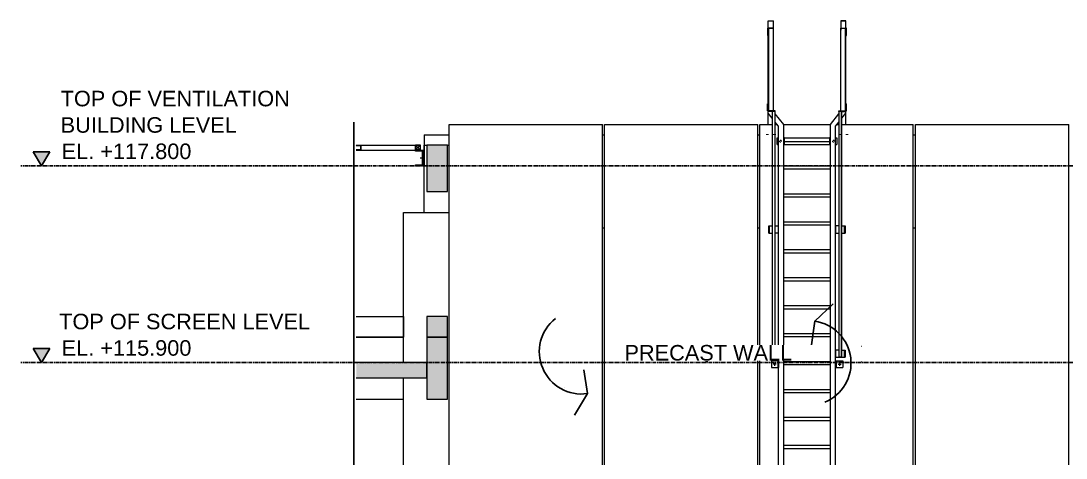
# Model space of a CAD drawing. Header units: millimetres. Extents: x -153298 to 620751, y -313239 to 250031.
# Drawn here: x 100044 to 110132, y 31551 to 35776 of the extents above; entities that cross this region are included whole.
import ezdxf

# ---------------------------------------------------------------- set-up
doc = ezdxf.new("R2010")
doc.units = ezdxf.units.MM
for name, pattern in [('CENTER', [2, 1.25, -0.25, 0.25, -0.25]), ('XKITLINE00', [0]), ('XKITLINE02', [4, 2, -2])]:
    doc.linetypes.add(name, pattern=pattern)
for name, color, linetype in [('000 - EXISTING_BUILDING_MAIN_COLOR_1', 1, 'Continuous'), ('000 - EXISTING_CONCRETE_MAIN_COLOR_1', 1, 'Continuous'), ('S-DIM', 7, 'Continuous')]:
    doc.layers.add(name, color=color, linetype=linetype)
for name, color, linetype, lineweight in [('Bolt', 1, 'Continuous', 0), ('Part', 2, 'Continuous', 0), ('Z-230_A_LEVEL', 3, 'Continuous', 9)]:
    doc.layers.add(name, color=color, linetype=linetype, lineweight=lineweight)
doc.styles.add('Arial_2', font='arial.ttf', dxfattribs={"height": 3})
doc.styles.add('ROMANS', font='arial.ttf', dxfattribs={"width": 0.85})

# ---------------------------------------------------------------- blocks, each defined once
blk = doc.blocks.new('*A10099')
at = {"layer": 'Part'}
blk.add_hatch(color=256, dxfattribs=at).paths.add_polyline_path([(767.718, 51.789), (767.718, 53.389), (769.318, 53.389), (769.318, 51.789)], flags=17)
blk = doc.blocks.new('*A101100')
at = {"layer": 'Part'}
blk.add_hatch(color=256, dxfattribs=at).paths.add_polyline_path([(767.718, 48.629), (762.273, 48.629), (762.273, 49.829), (767.718, 49.829)], flags=17)
blk = doc.blocks.new('*A102101')
at = {"layer": 'Part'}
blk.add_hatch(color=256, dxfattribs=at).paths.add_polyline_path([(767.718, 46.989), (767.718, 51.789), (769.318, 51.789), (769.318, 46.989)], flags=17)
blk = doc.blocks.new('*A104103')
at = {"layer": 'Part'}
blk.add_hatch(color=256, dxfattribs=at).paths.add_polyline_path([(767.718, 63.029), (767.718, 66.629), (769.318, 66.629), (769.318, 63.029)], flags=17)
blk = doc.blocks.new('*A238237')
at = {"layer": '000 - EXISTING_BUILDING_MAIN_COLOR_1', "linetype": 'XKITLINE00', "lineweight": 0}
for p, q in [((794.17636, 50.66874), (794.135347, 50.627727)), ((794.17636, 50.507605), (794.135347, 50.466592)), ((794.17636, 50.34647), (794.135347, 50.305457)), ((799.98118, 50.788862), (799.98118, 50.788862)), ((800.022202, 50.668713), (799.98118, 50.62769)), ((800.022202, 50.50754), (799.98118, 50.466518)), ((800.022202, 50.346368), (799.98118, 50.305345))]:
    blk.add_line(p, q, dxfattribs=at)
blk = doc.blocks.new('*A245244')
at = {"layer": '000 - EXISTING_BUILDING_MAIN_COLOR_1', "linetype": 'XKITLINE00', "lineweight": 0}
for p, q in [((794.038806, 75.668862), (794.038806, 75.668862)), ((794.038806, 75.668862), (794.038806, 75.668862)), ((794.078806, 75.551708), (794.038806, 75.511708)), ((794.078806, 75.394553), (794.038806, 75.354553)), ((794.078806, 75.237399), (794.038806, 75.197399)), ((800.079112, 75.668862), (800.079112, 75.668862)), ((800.079112, 75.668862), (800.079112, 75.668862)), ((800.119112, 75.551708), (800.079112, 75.511708)), ((800.119112, 75.394553), (800.079112, 75.354553)), ((800.119112, 75.237399), (800.079112, 75.197399))]:
    blk.add_line(p, q, dxfattribs=at)
blk = doc.blocks.new('*A246245')
at = {"layer": 'Part', "linetype": 'XKITLINE00', "lineweight": 0}
for p in [(762.293467, 66.628862), (762.273467, 66.608862)]:
    blk.add_line(p, (762.273467, 66.608862), dxfattribs=at)
blk = doc.blocks.new('*A247246')
at = {"layer": 'Part', "linetype": 'XKITLINE00', "lineweight": 0}
for p, q in [((766.858235, 66.608779), (766.838152, 66.628862)), ((767.238152, 66.228862), (767.218152, 66.248862))]:
    blk.add_line(p, q, dxfattribs=at)
blk = doc.blocks.new('*A248247')
at = {"layer": '000 - EXISTING_BUILDING_MAIN_COLOR_1', "linetype": 'XKITLINE00', "lineweight": 0}
for p, q in [((794.17636, 60.26874), (794.135347, 60.227727)), ((794.17636, 60.107605), (794.135347, 60.066592)), ((794.17636, 59.94647), (794.135347, 59.905457)), ((799.98118, 60.388862), (799.98118, 60.388862)), ((799.98118, 60.388862), (799.98118, 60.388862)), ((800.022202, 60.268713), (799.98118, 60.22769)), ((800.022202, 60.10754), (799.98118, 60.066518)), ((800.022202, 59.946368), (799.98118, 59.905345))]:
    blk.add_line(p, q, dxfattribs=at)
blk = doc.blocks.new('*A249248')
at = {"layer": '000 - EXISTING_BUILDING_MAIN_COLOR_1', "linetype": 'XKITLINE00', "lineweight": 0}
for p, q in [((794.038777, 69.828862), (794.038777, 69.828862)), ((794.038777, 69.828862), (794.038777, 69.828862)), ((794.078777, 69.711708), (794.038777, 69.671708)), ((794.078777, 69.554553), (794.038777, 69.514553)), ((800.079083, 69.828862), (800.079083, 69.828862)), ((800.079083, 69.828862), (800.079083, 69.828862)), ((800.119083, 69.711708), (800.079083, 69.671708)), ((800.119083, 69.554553), (800.079083, 69.514553)), ((794.078777, 69.397399), (794.038777, 69.357399)), ((800.119083, 69.397399), (800.079083, 69.357399))]:
    blk.add_line(p, q, dxfattribs=at)
blk = doc.blocks.new('*A26202537')
at = {"layer": '000 - EXISTING_BUILDING_MAIN_COLOR_1', "linetype": 'XKITLINE00', "lineweight": 0}
for p, q in [((794.077992, 69.828862), (794.077992, 75.108862)), ((794.477992, 75.668856), (794.078806, 75.668856)), ((794.477992, 69.268862), (794.477992, 75.668856)), ((794.077992, 69.088464), (794.077992, 69.268862)), ((794.387463, 68.70191), (794.077992, 69.088464)), ((795.278581, 68.228857), (794.622104, 69.04885)), ((794.878581, 68.088464), (794.622104, 68.408825)), ((794.878581, 60.388862), (794.878581, 68.088464)), ((795.278581, 32.668862), (795.278581, 68.228857)), ((794.878581, 50.788862), (794.878581, 59.828862)), ((794.878581, 32.668862), (794.878581, 50.228862))]:
    blk.add_line(p, q, dxfattribs=at)
blk = doc.blocks.new('*A26212538')
at = {"layer": '000 - EXISTING_BUILDING_MAIN_COLOR_1', "linetype": 'XKITLINE00', "lineweight": 0}
for p, q in [((799.679112, 69.268862), (799.679112, 75.668856)), ((799.679112, 75.668856), (800.079112, 75.668856)), ((800.079112, 69.828862), (800.079112, 75.108862)), ((798.878523, 68.228857), (799.535395, 69.049343)), ((799.770036, 68.702403), (800.079112, 69.088464)), ((800.079112, 69.088464), (800.079112, 69.268862)), ((798.878523, 32.668862), (798.878523, 68.228857)), ((799.278523, 68.088464), (799.535395, 68.409317)), ((799.278523, 32.668862), (799.278523, 68.088464))]:
    blk.add_line(p, q, dxfattribs=at)
blk = doc.blocks.new('*A26222539')
at = {"layer": '000 - EXISTING_BUILDING_MAIN_COLOR_1', "linetype": 'XKITLINE00', "lineweight": 0}
for p, q in [((793.446157, 68.228862), (794.387463, 68.228862)), ((793.446157, 32.628862), (793.446157, 68.228862)), ((794.622104, 68.228862), (794.766179, 68.228862)), ((795.278581, 68.228862), (798.878528, 68.228862)), ((799.390925, 68.228862), (799.535395, 68.228862)), ((799.770036, 68.228862), (805.286157, 68.228862)), ((805.286157, 32.628862), (805.286157, 68.228862))]:
    blk.add_line(p, q, dxfattribs=at)
blk = doc.blocks.new('*A26232540')
at = {"layer": 'Part', "linetype": 'XKITLINE00', "lineweight": 0}
for p, q in [((781.446157, 68.228862), (793.286157, 68.228862)), ((781.446157, 31.988862), (781.446157, 68.228862)), ((793.286157, 32.628862), (793.286157, 68.228862)), ((791.822123, 31.988862), (781.446157, 31.988862))]:
    blk.add_line(p, q, dxfattribs=at)
blk = doc.blocks.new('*A26242541')
at = {"layer": 'Part', "linetype": 'XKITLINE00', "lineweight": 0}
for p, q in [((769.446157, 68.228862), (781.286157, 68.228862)), ((769.446157, 31.988862), (769.446157, 68.228862)), ((781.286157, 31.988862), (781.286157, 68.228862)), ((781.286157, 31.988862), (769.446157, 31.988862))]:
    blk.add_line(p, q, dxfattribs=at)
blk = doc.blocks.new('*A26252542')
at = {"layer": 'Part', "linetype": 'XKITLINE00', "lineweight": 0}
for p, q in [((805.446157, 68.228862), (817.286157, 68.228862)), ((805.446157, 32.628862), (805.446157, 68.228862)), ((817.286157, 31.988862), (817.286157, 68.228862)), ((815.902123, 31.988862), (817.286157, 31.988862))]:
    blk.add_line(p, q, dxfattribs=at)
blk = doc.blocks.new('*A26312548')
at = {"layer": 'Part', "linetype": 'XKITLINE00', "lineweight": 0}
for p, q in [((767.518152, 67.428862), (769.446157, 67.428862)), ((767.518152, 67.428862), (767.518152, 65.028862)), ((781.286157, 67.428862), (781.446157, 67.428862)), ((793.286157, 67.428862), (793.446157, 67.428862)), ((805.286157, 67.428862), (805.446157, 67.428862)), ((767.518152, 65.028862), (767.718133, 65.028862)), ((769.318133, 65.028862), (769.446157, 65.028862)), ((781.286157, 65.028862), (781.446157, 65.028862)), ((793.286157, 65.028862), (793.446157, 65.028862)), ((805.286157, 65.028862), (805.446157, 65.028862))]:
    blk.add_line(p, q, dxfattribs=at)
blk = doc.blocks.new('*A26322549')
at = {"layer": 'Part', "linetype": 'XKITLINE00', "lineweight": 0}
for p, q in [((781.286157, 65.028862), (781.446157, 65.028862)), ((793.286157, 65.028862), (793.446157, 65.028862)), ((805.286157, 65.028862), (805.446157, 65.028862)), ((781.286157, 60.228862), (781.446157, 60.228862)), ((793.286157, 60.228862), (793.446157, 60.228862)), ((805.286157, 60.228862), (805.446157, 60.228862))]:
    blk.add_line(p, q, dxfattribs=at)
blk = doc.blocks.new('*A26332550')
at = {"layer": '000 - EXISTING_BUILDING_MAIN_COLOR_1', "linetype": 'XKITLINE00', "lineweight": 0}
for p, q in [((794.622104, 69.228862), (794.387463, 69.228862)), ((794.387463, 69.228862), (794.387463, 50.268862)), ((794.422104, 50.268862), (794.422104, 69.228862)), ((794.622104, 50.268862), (794.622104, 69.228862)), ((794.387463, 50.268862), (794.622104, 50.268862))]:
    blk.add_line(p, q, dxfattribs=at)
blk = doc.blocks.new('*A26342551')
at = {"layer": '000 - EXISTING_BUILDING_MAIN_COLOR_1', "linetype": 'XKITLINE00', "lineweight": 0}
for p, q in [((799.770036, 69.228862), (799.535395, 69.228862)), ((799.535395, 69.228862), (799.535395, 50.268862)), ((799.735395, 50.268862), (799.735395, 69.228862)), ((799.770036, 50.268862), (799.770036, 69.228862)), ((799.535395, 50.268862), (799.770036, 50.268862))]:
    blk.add_line(p, q, dxfattribs=at)
blk = doc.blocks.new('*A26572570')
at = {"layer": '000 - EXISTING_CONCRETE_MAIN_COLOR_1', "linetype": 'XKITLINE00', "lineweight": 0}
for p, q in [((765.918152, 61.428862), (769.446157, 61.428862)), ((765.918152, 49.828862), (765.918152, 61.428862)), ((765.918152, 0.628857), (765.918152, 48.628862)), ((770.718152, 31.828862), (770.718152, 31.988862)), ((770.718152, 0.628857), (770.718152, 0.788862)), ((765.918152, -6.078645), (765.918152, -1.371143)), ((770.718152, -6.078645), (770.718152, -1.371143))]:
    blk.add_line(p, q, dxfattribs=at)
blk = doc.blocks.new('*A26812594')
at = {"layer": '000 - EXISTING_BUILDING_MAIN_COLOR_1', "linetype": 'XKITLINE00', "lineweight": 0}
for p, q in [((795.278912, 43.428862), (798.878523, 43.428862)), ((795.278912, 43.156862), (795.278912, 43.428862)), ((798.878523, 43.156862), (795.278912, 43.156862))]:
    blk.add_line(p, q, dxfattribs=at)
blk = doc.blocks.new('*A26852598')
at = {"layer": '000 - EXISTING_BUILDING_MAIN_COLOR_1'}
blk.add_hatch(color=256, dxfattribs=at).paths.add_polyline_path([(794.573, 49.634), (794.563, 49.637), (794.553, 49.642), (794.545, 49.649), (794.538, 49.658), (794.532, 49.667), (794.529, 49.678), (794.528, 49.689), (794.529, 49.7), (794.532, 49.71), (794.538, 49.72), (794.545, 49.728), (794.553, 49.735), (794.563, 49.741), (794.573, 49.744), (794.584, 49.745), (794.595, 49.744), (794.606, 49.741), (794.615, 49.735), (794.624, 49.728), (794.631, 49.72), (794.636, 49.71), (794.639, 49.7), (794.64, 49.689), (794.639, 49.678), (794.636, 49.667), (794.631, 49.658), (794.624, 49.649), (794.615, 49.642), (794.606, 49.637), (794.595, 49.634), (794.584, 49.633)], flags=17)
at = {"layer": '000 - EXISTING_BUILDING_MAIN_COLOR_1', "linetype": 'XKITLINE00', "lineweight": 0}
for p, q in [((794.696, 49.689), (794.472, 49.689)), ((794.584, 49.577), (794.584, 49.801))]:
    blk.add_line(p, q, dxfattribs=at)
blk = doc.blocks.new('*A26862599')
at = {"layer": '000 - EXISTING_BUILDING_MAIN_COLOR_1'}
blk.add_hatch(color=256, dxfattribs=at).paths.add_polyline_path([(799.609, 49.744), (799.62, 49.741), (799.63, 49.735), (799.638, 49.728), (799.645, 49.72), (799.65, 49.71), (799.653, 49.7), (799.655, 49.689), (799.653, 49.678), (799.65, 49.667), (799.645, 49.658), (799.638, 49.649), (799.63, 49.642), (799.62, 49.637), (799.609, 49.634), (799.599, 49.633), (799.588, 49.634), (799.577, 49.637), (799.567, 49.642), (799.559, 49.649), (799.552, 49.658), (799.547, 49.667), (799.544, 49.678), (799.543, 49.689), (799.544, 49.7), (799.547, 49.71), (799.552, 49.72), (799.559, 49.728), (799.567, 49.735), (799.577, 49.741), (799.588, 49.744), (799.599, 49.745)], flags=17)
at = {"layer": '000 - EXISTING_BUILDING_MAIN_COLOR_1', "linetype": 'XKITLINE00', "lineweight": 0}
for p, q in [((799.487, 49.689), (799.711, 49.689)), ((799.599, 49.577), (799.599, 49.801))]:
    blk.add_line(p, q, dxfattribs=at)
blk = doc.blocks.new('*A26872600')
at = {"layer": '000 - EXISTING_BUILDING_MAIN_COLOR_1', "linetype": 'XKITLINE00', "lineweight": 0}
for p, q in [((794.904181, 49.948862), (794.344181, 49.948862)), ((794.344181, 49.948862), (794.344181, 49.428862)), ((794.344181, 49.428862), (794.904181, 49.428862)), ((794.840181, 49.428862), (794.840181, 49.948862)), ((794.904181, 49.428862), (794.904181, 49.948862))]:
    blk.add_line(p, q, dxfattribs=at)
blk = doc.blocks.new('*A26882601')
at = {"layer": '000 - EXISTING_BUILDING_MAIN_COLOR_1', "linetype": 'XKITLINE00', "lineweight": 0}
for p, q in [((799.278523, 49.948862), (799.838523, 49.948862)), ((799.278523, 49.428862), (799.278523, 49.948862)), ((799.278523, 49.428862), (799.838523, 49.428862)), ((799.342523, 49.428862), (799.342523, 49.948862)), ((799.838523, 49.948862), (799.838523, 49.428862))]:
    blk.add_line(p, q, dxfattribs=at)
blk = doc.blocks.new('*A26892602')
at = {"layer": '000 - EXISTING_BUILDING_MAIN_COLOR_1', "linetype": 'XKITLINE00', "lineweight": 0}
for p, q in [((795.278912, 54.228862), (798.878523, 54.228862)), ((795.278912, 53.956862), (795.278912, 54.228862)), ((798.878523, 53.956862), (795.278912, 53.956862))]:
    blk.add_line(p, q, dxfattribs=at)
blk = doc.blocks.new('*A26902603')
at = {"layer": '000 - EXISTING_BUILDING_MAIN_COLOR_1', "linetype": 'XKITLINE00', "lineweight": 0}
for p, q in [((795.278912, 52.068862), (798.878523, 52.068862)), ((795.278912, 51.796862), (795.278912, 52.068862)), ((798.878523, 51.796862), (795.278912, 51.796862))]:
    blk.add_line(p, q, dxfattribs=at)
blk = doc.blocks.new('*A26912604')
at = {"layer": '000 - EXISTING_BUILDING_MAIN_COLOR_1', "linetype": 'XKITLINE00', "lineweight": 0}
for p, q in [((795.278912, 49.908862), (798.878523, 49.908862)), ((795.278912, 49.636862), (795.278912, 49.908862)), ((798.878523, 49.636862), (795.278912, 49.636862))]:
    blk.add_line(p, q, dxfattribs=at)
blk = doc.blocks.new('*A26922605')
at = {"layer": '000 - EXISTING_BUILDING_MAIN_COLOR_1', "linetype": 'XKITLINE00', "lineweight": 0}
for p, q in [((795.278912, 47.748862), (798.878523, 47.748862)), ((795.278912, 47.476862), (795.278912, 47.748862)), ((798.878523, 47.476862), (795.278912, 47.476862))]:
    blk.add_line(p, q, dxfattribs=at)
blk = doc.blocks.new('*A26932606')
at = {"layer": '000 - EXISTING_BUILDING_MAIN_COLOR_1', "linetype": 'XKITLINE00', "lineweight": 0}
for p, q in [((795.278912, 45.588862), (798.878523, 45.588862)), ((795.278912, 45.316862), (795.278912, 45.588862)), ((798.878523, 45.316862), (795.278912, 45.316862))]:
    blk.add_line(p, q, dxfattribs=at)
blk = doc.blocks.new('*A26962607')
at = {"layer": 'Part', "linetype": 'XKITLINE00', "lineweight": 0}
for p, q in [((762.273467, 53.388862), (765.918152, 53.388862)), ((765.918152, 53.388862), (765.918152, 51.788862)), ((769.318133, 53.388862), (767.718133, 53.388862)), ((767.718133, 53.388862), (767.718133, 51.788862)), ((769.318133, 51.788862), (769.318133, 53.388862)), ((762.273467, 51.788862), (765.918152, 51.788862)), ((767.718133, 51.788862), (769.318133, 51.788862))]:
    blk.add_line(p, q, dxfattribs=at)
blk = doc.blocks.new('*A26972608')
at = {"layer": '000 - EXISTING_CONCRETE_MAIN_COLOR_1', "linetype": 'XKITLINE00', "lineweight": 0}
for p, q in [((765.918152, 51.788862), (762.273467, 51.788862)), ((765.918152, 49.828862), (765.918152, 51.788862)), ((765.918152, 46.988862), (765.918152, 48.628862)), ((762.273467, 46.988862), (765.918152, 46.988862))]:
    blk.add_line(p, q, dxfattribs=at)
blk = doc.blocks.new('*A26982609')
at = {"layer": 'Part', "linetype": 'XKITLINE00', "lineweight": 0}
for p, q in [((767.718137, 49.828862), (762.273467, 49.828862)), ((767.718137, 48.628862), (767.718137, 49.828862)), ((762.273467, 48.628862), (767.718137, 48.628862))]:
    blk.add_line(p, q, dxfattribs=at)
blk = doc.blocks.new('*A26992610')
at = {"layer": 'Part', "linetype": 'XKITLINE00', "lineweight": 0}
for p, q in [((769.318133, 51.788862), (767.718133, 51.788862)), ((767.718133, 51.788862), (767.718133, 46.988862)), ((769.318133, 46.988862), (769.318133, 51.788862)), ((767.718133, 46.988862), (769.318133, 46.988862))]:
    blk.add_line(p, q, dxfattribs=at)
blk = doc.blocks.new('*A27042615')
at = {"layer": '000 - EXISTING_BUILDING_MAIN_COLOR_1', "linetype": 'XKITLINE00', "lineweight": 0}
for p, q in [((794.135347, 50.788862), (794.387598, 50.788862)), ((794.135347, 50.228862), (794.135347, 50.788862)), ((794.879455, 50.228862), (794.135347, 50.228862)), ((794.17636, 50.228862), (794.17636, 50.788862)), ((794.622104, 50.788862), (794.879488, 50.788862)), ((794.879455, 50.228862), (794.879455, 50.788862)), ((794.879488, 50.228862), (794.879455, 50.228862)), ((799.535395, 50.788862), (799.27884, 50.788862)), ((799.27884, 50.788862), (799.27884, 50.228862)), ((799.27884, 50.228862), (800.022202, 50.228862)), ((799.770036, 50.788862), (800.022202, 50.788862)), ((799.98118, 50.228862), (799.98118, 50.788862)), ((800.022202, 50.788862), (800.022202, 50.228862))]:
    blk.add_line(p, q, dxfattribs=at)
blk = doc.blocks.new('*A27342645')
at = {"layer": '000 - EXISTING_BUILDING_MAIN_COLOR_1', "linetype": 'XKITLINE00', "lineweight": 0}
for p, q in [((795.278912, 58.548862), (798.878523, 58.548862)), ((795.278912, 58.276862), (795.278912, 58.548862)), ((798.878523, 58.276862), (795.278912, 58.276862))]:
    blk.add_line(p, q, dxfattribs=at)
blk = doc.blocks.new('*A27352646')
at = {"layer": '000 - EXISTING_BUILDING_MAIN_COLOR_1', "linetype": 'XKITLINE00', "lineweight": 0}
for p, q in [((795.278912, 56.388862), (798.878523, 56.388862)), ((795.278912, 56.116862), (795.278912, 56.388862)), ((798.878523, 56.116862), (795.278912, 56.116862))]:
    blk.add_line(p, q, dxfattribs=at)
blk = doc.blocks.new('*A27362647')
at = {"layer": '000 - EXISTING_BUILDING_MAIN_COLOR_1', "linetype": 'XKITLINE00', "lineweight": 0}
for p, q in [((795.278912, 65.028862), (798.878523, 65.028862)), ((795.278912, 64.756862), (795.278912, 65.028862)), ((798.878523, 64.756862), (795.278912, 64.756862))]:
    blk.add_line(p, q, dxfattribs=at)
blk = doc.blocks.new('*A27372648')
at = {"layer": '000 - EXISTING_BUILDING_MAIN_COLOR_1', "linetype": 'XKITLINE00', "lineweight": 0}
for p, q in [((795.278912, 62.868862), (798.878523, 62.868862)), ((795.278912, 62.596862), (795.278912, 62.868862)), ((798.878523, 62.596862), (795.278912, 62.596862))]:
    blk.add_line(p, q, dxfattribs=at)
blk = doc.blocks.new('*A27382649')
at = {"layer": '000 - EXISTING_BUILDING_MAIN_COLOR_1', "linetype": 'XKITLINE00', "lineweight": 0}
for p, q in [((795.278912, 60.708862), (798.878523, 60.708862)), ((795.278912, 60.436862), (795.278912, 60.708862)), ((798.878523, 60.436862), (795.278912, 60.436862))]:
    blk.add_line(p, q, dxfattribs=at)
blk = doc.blocks.new('*A27392650')
at = {"layer": '000 - EXISTING_BUILDING_MAIN_COLOR_1', "linetype": 'XKITLINE00', "lineweight": 0}
for p, q in [((794.078806, 75.668862), (794.038806, 75.668862)), ((794.038806, 75.668862), (794.038806, 75.108862)), ((794.038806, 75.108862), (794.078806, 75.108862)), ((794.078806, 75.108862), (794.078806, 75.668862)), ((800.119112, 75.668862), (800.079112, 75.668862)), ((800.079112, 75.668862), (800.079112, 75.108862)), ((800.079112, 75.108862), (800.119112, 75.108862)), ((800.119112, 75.108862), (800.119112, 75.668862))]:
    blk.add_line(p, q, dxfattribs=at)
blk = doc.blocks.new('*A27402651')
at = {"layer": '000 - EXISTING_BUILDING_MAIN_COLOR_1', "linetype": 'XKITLINE00', "lineweight": 0}
blk.add_line((794.077992, 76.228862), (794.477992, 76.228862), dxfattribs=at)
blk = doc.blocks.new('*A27412652')
at = {"layer": '000 - EXISTING_BUILDING_MAIN_COLOR_1', "linetype": 'XKITLINE00', "lineweight": 0}
for p, q in [((794.077992, 75.668862), (794.077992, 76.228862)), ((794.077992, 76.228862), (794.477992, 76.228862)), ((794.477992, 75.668862), (794.477992, 76.228862)), ((794.078806, 75.668862), (794.477992, 75.668862))]:
    blk.add_line(p, q, dxfattribs=at)
blk = doc.blocks.new('*A27422653')
at = {"layer": '000 - EXISTING_BUILDING_MAIN_COLOR_1', "linetype": 'XKITLINE00', "lineweight": 0}
blk.add_line((799.678806, 76.228862), (800.078806, 76.228862), dxfattribs=at)
blk = doc.blocks.new('*A27432654')
at = {"layer": '000 - EXISTING_BUILDING_MAIN_COLOR_1', "linetype": 'XKITLINE00', "lineweight": 0}
for p, q in [((799.678806, 76.228862), (799.678806, 75.503177)), ((800.078806, 76.228862), (799.678806, 76.228862)), ((800.078806, 75.668862), (800.078806, 76.228862)), ((799.678806, 75.668862), (800.078806, 75.668862)), ((799.678806, 75.503177), (799.679112, 75.503177))]:
    blk.add_line(p, q, dxfattribs=at)
blk = doc.blocks.new('*A27452655')
at = {"layer": 'Part', "linetype": 'XKITLINE00', "lineweight": 0}
for p, q in [((766.838144, 66.228862), (767.438144, 66.228862)), ((766.838144, 66.148862), (766.838144, 66.228862)), ((767.438144, 66.228862), (767.438144, 65.028862)), ((767.386144, 66.148862), (766.838144, 66.148862)), ((767.386144, 65.108862), (767.386144, 66.148862)), ((766.838144, 65.028862), (766.838144, 65.108862)), ((766.838144, 65.108862), (767.386144, 65.108862)), ((767.438144, 65.028862), (766.838144, 65.028862))]:
    blk.add_line(p, q, dxfattribs=at)
blk = doc.blocks.new('*A27462656')
at = {"layer": 'Part', "linetype": 'XKITLINE00', "lineweight": 0}
for p, q in [((769.318133, 66.628862), (767.718133, 66.628862)), ((767.718133, 66.628862), (767.718133, 63.028862)), ((769.318133, 63.028862), (769.318133, 66.628862)), ((767.718133, 63.028862), (769.318133, 63.028862))]:
    blk.add_line(p, q, dxfattribs=at)
blk = doc.blocks.new('*A27472657')
at = {"layer": 'Part', "linetype": 'XKITLINE00', "lineweight": 0}
for p, q in [((762.273467, 66.628862), (762.638152, 66.628862)), ((762.273467, 66.608862), (762.618152, 66.608862)), ((762.618152, 66.248862), (762.273467, 66.248862)), ((762.273467, 66.228862), (762.638152, 66.228862)), ((762.618152, 66.608862), (762.618152, 66.248862)), ((762.638152, 66.228862), (762.638152, 66.628862))]:
    blk.add_line(p, q, dxfattribs=at)
blk = doc.blocks.new('*A27482658')
at = {"layer": 'Part', "linetype": 'XKITLINE00', "lineweight": 0}
for p, q in [((767.238152, 66.628862), (766.838152, 66.628862)), ((766.838152, 66.628862), (766.838152, 66.228862)), ((766.838152, 66.228862), (767.238152, 66.228862)), ((766.858152, 66.248862), (767.218152, 66.608862)), ((767.218152, 66.248862), (766.858152, 66.608862)), ((766.858152, 66.248862), (766.858152, 66.608862)), ((766.858152, 66.608862), (767.218152, 66.608862)), ((767.218152, 66.248862), (766.858152, 66.248862)), ((767.218152, 66.608862), (767.218152, 66.248862)), ((767.238152, 66.228862), (767.238152, 66.628862))]:
    blk.add_line(p, q, dxfattribs=at)
blk = doc.blocks.new('*A27492659')
at = {"layer": '000 - EXISTING_BUILDING_MAIN_COLOR_1', "linetype": 'XKITLINE00', "lineweight": 0}
for p, q in [((794.135347, 60.388862), (794.387598, 60.388862)), ((794.135347, 59.828862), (794.135347, 60.388862)), ((794.135347, 59.828862), (794.387598, 59.828862)), ((794.17636, 59.828862), (794.17636, 60.388862)), ((794.622104, 60.388862), (794.879488, 60.388862)), ((794.879455, 59.828862), (794.622104, 59.828862)), ((794.879455, 59.828862), (794.879455, 60.388862)), ((794.879488, 59.828862), (794.879455, 59.828862)), ((799.535395, 60.388862), (799.27884, 60.388862)), ((799.27884, 60.388862), (799.27884, 59.828862)), ((799.27884, 59.828862), (799.535395, 59.828862)), ((799.770036, 60.388862), (800.022202, 60.388862)), ((799.770036, 59.828862), (800.022202, 59.828862)), ((799.98118, 59.828862), (799.98118, 60.388862)), ((800.022202, 60.388862), (800.022202, 59.828862))]:
    blk.add_line(p, q, dxfattribs=at)
blk = doc.blocks.new('*A27502660')
at = {"layer": 'Bolt'}
blk.add_hatch(color=256, dxfattribs=at).paths.add_polyline_path([(767.386, 65.689), (767.438, 65.689), (767.438, 65.569), (767.386, 65.569)], flags=17)
at = {"layer": 'Bolt', "linetype": 'XKITLINE00', "lineweight": 0}
for p, q in [((767.502, 65.629), (767.198, 65.629)), ((767.438, 65.689), (767.386, 65.689)), ((767.438, 65.569), (767.386, 65.569))]:
    blk.add_line(p, q, dxfattribs=at)
blk = doc.blocks.new('*A27512661')
at = {"layer": 'Part', "linetype": 'XKITLINE00', "lineweight": 0}
for p, q in [((762.638152, 66.628862), (766.838152, 66.628862)), ((762.638152, 66.228862), (766.838152, 66.228862))]:
    blk.add_line(p, q, dxfattribs=at)
blk = doc.blocks.new('*A27522662')
at = {"layer": 'Part', "linetype": 'XKITLINE00', "lineweight": 0}
for p, q in [((767.518152, 66.628862), (767.718133, 66.628862)), ((767.518152, 61.428862), (767.518152, 66.628862)), ((769.318133, 66.628862), (769.446157, 66.628862)), ((767.518152, 61.428862), (769.446157, 61.428862))]:
    blk.add_line(p, q, dxfattribs=at)
blk = doc.blocks.new('*A27532663')
at = {"layer": '000 - EXISTING_BUILDING_MAIN_COLOR_1', "linetype": 'XKITLINE00', "lineweight": 0}
blk.add_line((794.077992, 68.228862), (794.077992, 69.088464), dxfattribs=at)
blk = doc.blocks.new('*A27542664')
at = {"layer": '000 - EXISTING_BUILDING_MAIN_COLOR_1', "linetype": 'XKITLINE00', "lineweight": 0}
for p, q in [((799.678806, 69.268862), (799.678806, 75.503113)), ((800.078806, 68.228862), (800.078806, 69.088082))]:
    blk.add_line(p, q, dxfattribs=at)
blk = doc.blocks.new('*A27552665')
at = {"layer": '000 - EXISTING_BUILDING_MAIN_COLOR_1', "linetype": 'XKITLINE00', "lineweight": 0}
for p, q in [((794.038777, 69.828862), (794.038486, 69.828862)), ((794.038486, 69.828862), (794.078777, 69.828862)), ((794.038486, 69.268862), (794.038486, 69.828862)), ((794.038777, 69.268862), (794.038777, 69.828862)), ((794.078777, 69.268862), (794.078777, 69.828862)), ((800.07899, 69.828862), (800.079083, 69.828862)), ((800.079083, 69.828862), (800.119083, 69.828862)), ((800.079083, 69.268862), (800.079083, 69.828862)), ((800.119083, 69.268862), (800.119083, 69.828862)), ((794.038486, 69.268862), (794.078777, 69.268862)), ((800.07899, 69.268862), (800.119083, 69.268862))]:
    blk.add_line(p, q, dxfattribs=at)
blk = doc.blocks.new('*A27562666')
at = {"layer": '000 - EXISTING_BUILDING_MAIN_COLOR_1', "linetype": 'XKITLINE00', "lineweight": 0}
for p, q in [((794.782912, 67.188862), (794.878581, 67.188862)), ((794.782912, 66.668862), (794.782912, 67.188862)), ((795.278581, 67.188862), (795.278912, 67.188862)), ((795.342912, 67.188862), (795.278912, 67.188862)), ((795.278912, 67.188862), (795.278912, 66.668862)), ((795.342912, 66.668862), (795.342912, 67.188862)), ((794.782912, 66.668862), (794.878581, 66.668862)), ((795.278581, 66.668862), (795.278912, 66.668862)), ((795.278912, 66.668862), (795.342912, 66.668862))]:
    blk.add_line(p, q, dxfattribs=at)
blk = doc.blocks.new('*A27572667')
at = {"layer": '000 - EXISTING_BUILDING_MAIN_COLOR_1', "linetype": 'XKITLINE02', "lineweight": 0}
for p, q in [((793.941992, 67.468862), (793.941992, 67.428862)), ((793.941992, 67.468862), (793.941992, 67.428862)), ((793.997992, 67.468862), (793.997992, 67.428862)), ((793.997992, 67.468862), (793.997992, 67.428862)), ((794.053992, 67.468862), (794.053992, 67.428862)), ((794.053992, 67.468862), (794.053992, 67.428862)), ((794.501992, 67.468862), (794.501992, 67.428862)), ((794.501992, 67.468862), (794.501992, 67.428862)), ((794.557992, 67.468862), (794.557992, 67.428862)), ((794.557992, 67.468862), (794.557992, 67.428862)), ((794.613992, 67.468862), (794.613992, 67.428862)), ((794.613992, 67.468862), (794.613992, 67.428862))]:
    blk.add_line(p, q, dxfattribs=at)
blk = doc.blocks.new('*A27582668')
at = {"layer": '000 - EXISTING_BUILDING_MAIN_COLOR_1', "linetype": 'XKITLINE00', "lineweight": 0}
for p, q in [((795.022912, 67.040862), (795.022912, 66.96627)), ((794.910912, 66.928862), (794.985504, 66.928862)), ((795.022912, 66.816862), (795.022912, 66.891454)), ((795.134912, 66.928862), (795.06032, 66.928862))]:
    blk.add_line(p, q, dxfattribs=at)
blk = doc.blocks.new('*A27592669')
at = {"layer": '000 - EXISTING_BUILDING_MAIN_COLOR_1', "linetype": 'XKITLINE00', "lineweight": 0}
blk.add_line((795.342832, 66.668862), (798.814832, 66.668862), dxfattribs=at)
blk = doc.blocks.new('*A27602670')
at = {"layer": '000 - EXISTING_BUILDING_MAIN_COLOR_1', "linetype": 'XKITLINE00', "lineweight": 0}
for p, q in [((798.878832, 67.188862), (798.814832, 67.188862)), ((798.814832, 67.188862), (798.814832, 66.668862)), ((798.878832, 66.668862), (798.878832, 67.188862)), ((799.278523, 67.188862), (799.374832, 67.188862)), ((799.374832, 67.188862), (799.374832, 66.668862)), ((798.814832, 66.668862), (798.878832, 66.668862)), ((799.278523, 66.668862), (799.374832, 66.668862))]:
    blk.add_line(p, q, dxfattribs=at)
blk = doc.blocks.new('*A27612671')
at = {"layer": '000 - EXISTING_BUILDING_MAIN_COLOR_1', "linetype": 'XKITLINE00', "lineweight": 0}
for p, q in [((795.342912, 67.188862), (798.814832, 67.188862)), ((795.342912, 66.916862), (798.814832, 66.916862))]:
    blk.add_line(p, q, dxfattribs=at)
blk = doc.blocks.new('*A27622672')
at = {"layer": '000 - EXISTING_BUILDING_MAIN_COLOR_1', "linetype": 'XKITLINE02', "lineweight": 0}
for p, q in [((799.542806, 67.468862), (799.542806, 67.428862)), ((799.542806, 67.468862), (799.542806, 67.428862)), ((799.598806, 67.468862), (799.598806, 67.428862)), ((799.598806, 67.468862), (799.598806, 67.428862)), ((799.654806, 67.468862), (799.654806, 67.428862)), ((799.654806, 67.468862), (799.654806, 67.428862)), ((800.102806, 67.468862), (800.102806, 67.428862)), ((800.102806, 67.468862), (800.102806, 67.428862)), ((800.158806, 67.468862), (800.158806, 67.428862)), ((800.158806, 67.468862), (800.158806, 67.428862)), ((800.214806, 67.468862), (800.214806, 67.428862)), ((800.214806, 67.468862), (800.214806, 67.428862))]:
    blk.add_line(p, q, dxfattribs=at)
blk = doc.blocks.new('*A27632673')
at = {"layer": '000 - EXISTING_BUILDING_MAIN_COLOR_1', "linetype": 'XKITLINE00', "lineweight": 0}
for p, q in [((799.134832, 67.040862), (799.134832, 66.96627)), ((799.022832, 66.928862), (799.097424, 66.928862)), ((799.134832, 66.816862), (799.134832, 66.891454)), ((799.246832, 66.928862), (799.17224, 66.928862))]:
    blk.add_line(p, q, dxfattribs=at)
blk = doc.blocks.new('*A27642674')
at = {"layer": '000 - EXISTING_BUILDING_MAIN_COLOR_1', "linetype": 'XKITLINE00', "lineweight": 0}
for p, q in [((794.078778, 75.628868), (794.118778, 75.628868)), ((794.078778, 69.828862), (794.078778, 75.108862)), ((794.118778, 69.268862), (794.118778, 75.628868)), ((794.078778, 69.268862), (794.079178, 69.268862))]:
    blk.add_line(p, q, dxfattribs=at)
blk = doc.blocks.new('*A27652675')
at = {"layer": '000 - EXISTING_BUILDING_MAIN_COLOR_1', "linetype": 'XKITLINE00', "lineweight": 0}
for p, q in [((794.615372, 69.268862), (794.079178, 69.268862)), ((794.079178, 69.228862), (794.079178, 69.268862)), ((794.415367, 69.228862), (794.079178, 69.228862)), ((794.415367, 69.268862), (794.415367, 69.228862)), ((794.615372, 69.228862), (794.615372, 69.268862))]:
    blk.add_line(p, q, dxfattribs=at)
blk = doc.blocks.new('*A27662676')
at = {"layer": '000 - EXISTING_BUILDING_MAIN_COLOR_1', "linetype": 'XKITLINE00', "lineweight": 0}
for p, q in [((800.038806, 69.268862), (800.038806, 75.628868)), ((800.038806, 75.628868), (800.078806, 75.628868)), ((800.078806, 69.268862), (800.078806, 75.628868)), ((800.078406, 69.268862), (800.078806, 69.268862))]:
    blk.add_line(p, q, dxfattribs=at)
blk = doc.blocks.new('*A27672677')
at = {"layer": '000 - EXISTING_BUILDING_MAIN_COLOR_1', "linetype": 'XKITLINE00', "lineweight": 0}
for p, q in [((799.542212, 69.228862), (799.542212, 69.268862)), ((799.542212, 69.268862), (800.078406, 69.268862)), ((799.742217, 69.228862), (799.742217, 69.268862)), ((799.742217, 69.228862), (800.078406, 69.228862)), ((800.078406, 69.228862), (800.078406, 69.268862))]:
    blk.add_line(p, q, dxfattribs=at)
blk = doc.blocks.new('*A19351875')
at = {"layer": '000 - EXISTING_BUILDING_MAIN_COLOR_1', "linetype": 'XKITLINE00', "lineweight": 0}
for p, q in [((649.863606, -41.94437), (650.023606, -41.94437)), ((661.863606, -41.94437), (661.903604, -41.94437)), ((649.863606, -43.14437), (650.023606, -43.14437)), ((661.863606, -43.14437), (661.903604, -43.14437))]:
    blk.add_line(p, q, dxfattribs=at)
blk = doc.blocks.new('*A19361876')
at = {"layer": 'Part', "linetype": 'XKITLINE00', "lineweight": 0}
blk.add_line((638.943535, -45.14437), (638.943621, -45.14437), dxfattribs=at)

msp = doc.modelspace()

# ---------------------------------------------------------------- hatches: boundary and pattern name
for points in [[(100161.318, 34509.2793), (100242.433, 34375.8988), (100323.548, 34509.2793)], [(100161.318, 32609.2793), (100242.433, 32475.8988), (100323.548, 32609.2793)]]:
    msp.add_hatch(color=3).paths.add_polyline_path(points)

# ---------------------------------------------------------------- linework, layer by layer
at = {"color": 1}
msp.add_line((103258.8934, 34798.3754), (103258.8934, 30080.5432), dxfattribs=at)
at = {"color": 3}
for p, q in [((100323.548, 34509.2793), (100161.318, 34509.2793)), ((100161.318, 34509.2793), (100242.433, 34375.8988)), ((100242.433, 34375.8988), (100323.548, 34509.2793)), ((100323.548, 32609.2793), (100161.318, 32609.2793)), ((100161.318, 32609.2793), (100242.433, 32475.8988)), ((100242.433, 32475.8988), (100323.548, 32609.2793))]:
    msp.add_line(p, q, dxfattribs=at)
at = {"color": 1, "linetype": 'CENTER', "ltscale": 30}
for p, q in [((114157.3911, 34375.8988), (100044.4995, 34375.8988)), ((114157.3911, 32475.8988), (100044.4995, 32475.8988))]:
    msp.add_line(p, q, dxfattribs=at)
at = {"color": 3}
for points in [[(107675.1741, 32644.8086), (107706.7076, 32874.9573), (107885.6818, 33040.9165)], [(105479.236, 32404.0059), (105513.0057, 32174.1747), (105387.2948, 31964.9595)]]:
    msp.add_lwpolyline(points, dxfattribs=at)
for centre, start, end in [((105457.4851, 32579.685), 128.46703295, 277.79619478), ((107647.1689, 32470.0174), 292.30652036, 81.63568219)]:
    msp.add_arc(centre, 409.2935, start, end, dxfattribs=at)

# ---------------------------------------------------------------- block references
at = {"lineweight": 0, "xscale": 125, "yscale": 125, "zscale": 125}
for name, p in [('*A27402651', (7997.111, 26247.291)), ('*A27412652', (7997.111, 26247.291)), ('*A27422653', (7997.111, 26247.291)), ('*A27432654', (7997.111, 26247.291)), ('*A245244', (7997.111, 26247.291)), ('*A27392650', (7997.111, 26247.291)), ('*A26202537', (7997.111, 26247.291)), ('*A27642674', (7997.111, 26247.291)), ('*A26212538', (7997.111, 26247.291)), ('*A27542664', (7997.111, 26247.291)), ('*A27662676', (7997.111, 26247.291)), ('*A27552665', (7997.111, 26247.291)), ('*A249248', (7997.111, 26247.291)), ('*A27652675', (7997.111, 26247.291)), ('*A27672677', (7997.111, 26247.291)), ('*A27532663', (7997.111, 26247.291)), ('*A26332550', (7997.111, 26247.291)), ('*A26342551', (7997.111, 26247.291)), ('*A26242541', (7997.111, 26247.291)), ('*A26232540', (7997.111, 26247.291)), ('*A26222539', (7997.111, 26247.291)), ('*A26252542', (7997.111, 26247.291)), ('*A26312548', (7997.111, 26247.291)), ('*A27572667', (7997.111, 26247.291)), ('*A27562666', (7997.111, 26247.291)), ('*A27582668', (7997.111, 26247.291)), ('*A27612671', (7997.111, 26247.291)), ('*A27602670', (7997.111, 26247.291)), ('*A27632673', (7997.111, 26247.291)), ('*A27622672', (7997.111, 26247.291)), ('*A246245', (7997.111, 26247.291)), ('*A27472657', (7997.111, 26247.291)), ('*A27512661', (7997.111, 26247.291)), ('*A27452655', (7997.111, 26247.291)), ('*A247246', (7997.111, 26247.291)), ('*A27482658', (7997.111, 26247.291)), ('*A27522662', (7997.111, 26247.291)), ('*A104103', (7997.111, 26247.291)), ('*A27462656', (7997.111, 26247.291)), ('*A27592669', (7997.111, 26247.291)), ('*A27502660', (7997.111, 26247.291)), ('*A26322549', (7997.111, 26247.291)), ('*A27362647', (7997.111, 26247.291)), ('*A27372648', (7997.111, 26247.291)), ('*A26572570', (7997.111, 26247.291)), ('*A248247', (7997.111, 26247.291)), ('*A27492659', (7997.111, 26247.291)), ('*A27382649', (7997.111, 26247.291)), ('*A27342645', (7997.111, 26247.291)), ('*A27352646', (7997.111, 26247.291)), ('*A26892602', (7997.111, 26247.291)), ('*A26962607', (7997.111, 26247.291)), ('*A10099', (7997.111, 26247.291)), ('*A26972608', (7997.111, 26247.291)), ('*A102101', (7997.111, 26247.291)), ('*A26992610', (7997.111, 26247.291)), ('*A26902603', (7997.111, 26247.291)), ('*A19351875', (25420.4948, 37876.4964)), ('*A238237', (7997.111, 26247.291)), ('*A27042615', (7997.111, 26247.291)), ('*A26872600', (7997.111, 26247.291)), ('*A26912604', (7997.111, 26247.291)), ('*A26882601', (7997.111, 26247.291)), ('*A101100', (7997.111, 26247.291)), ('*A26982609', (7997.111, 26247.291)), ('*A26852598', (7997.111, 26247.291)), ('*A26862599', (7997.111, 26247.291)), ('*A19361876', (25420.4948, 37876.4964)), ('*A26922605', (7997.111, 26247.291)), ('*A26932606', (7997.111, 26247.291)), ('*A26812594', (7997.111, 26247.291))]:
    msp.add_blockref(name, p, dxfattribs=at)

# ---------------------------------------------------------------- texts
at = {"color": 3, "style": 'ROMANS'}
for s, p in [('EL. +117.800', (100437.6773, 34440.923)), ('EL. +115.900', (100437.6773, 32540.923))]:
    msp.add_text(s, height=150, dxfattribs=at).set_placement(p)
at = {"layer": 'S-DIM', "color": 3, "style": 'ROMANS'}
for s, p in [('TOP OF VENTILATION', (100428.4164, 34950.4068)), ('BUILDING LEVEL', (100428.4164, 34695.3503)), ('TOP OF SCREEN LEVEL', (100413.9158, 32796.4021))]:
    msp.add_text(s, height=150, dxfattribs=at).set_placement(p)

# ---------------------------------------------------------------- next in the draw order: texts
at = {"layer": 'Z-230_A_LEVEL', "insert": (105870.1568, 32644.3944), "char_height": 150, "width": 1817.263696, "attachment_point": 1, "style": 'Arial_2', "bg_fill": 3, "box_fill_scale": 1, "bg_fill_color": 256, "bg_fill_transparency": 0}
msp.add_mtext('PRECAST WALL', dxfattribs=at)

doc.saveas('drawing.dxf')
